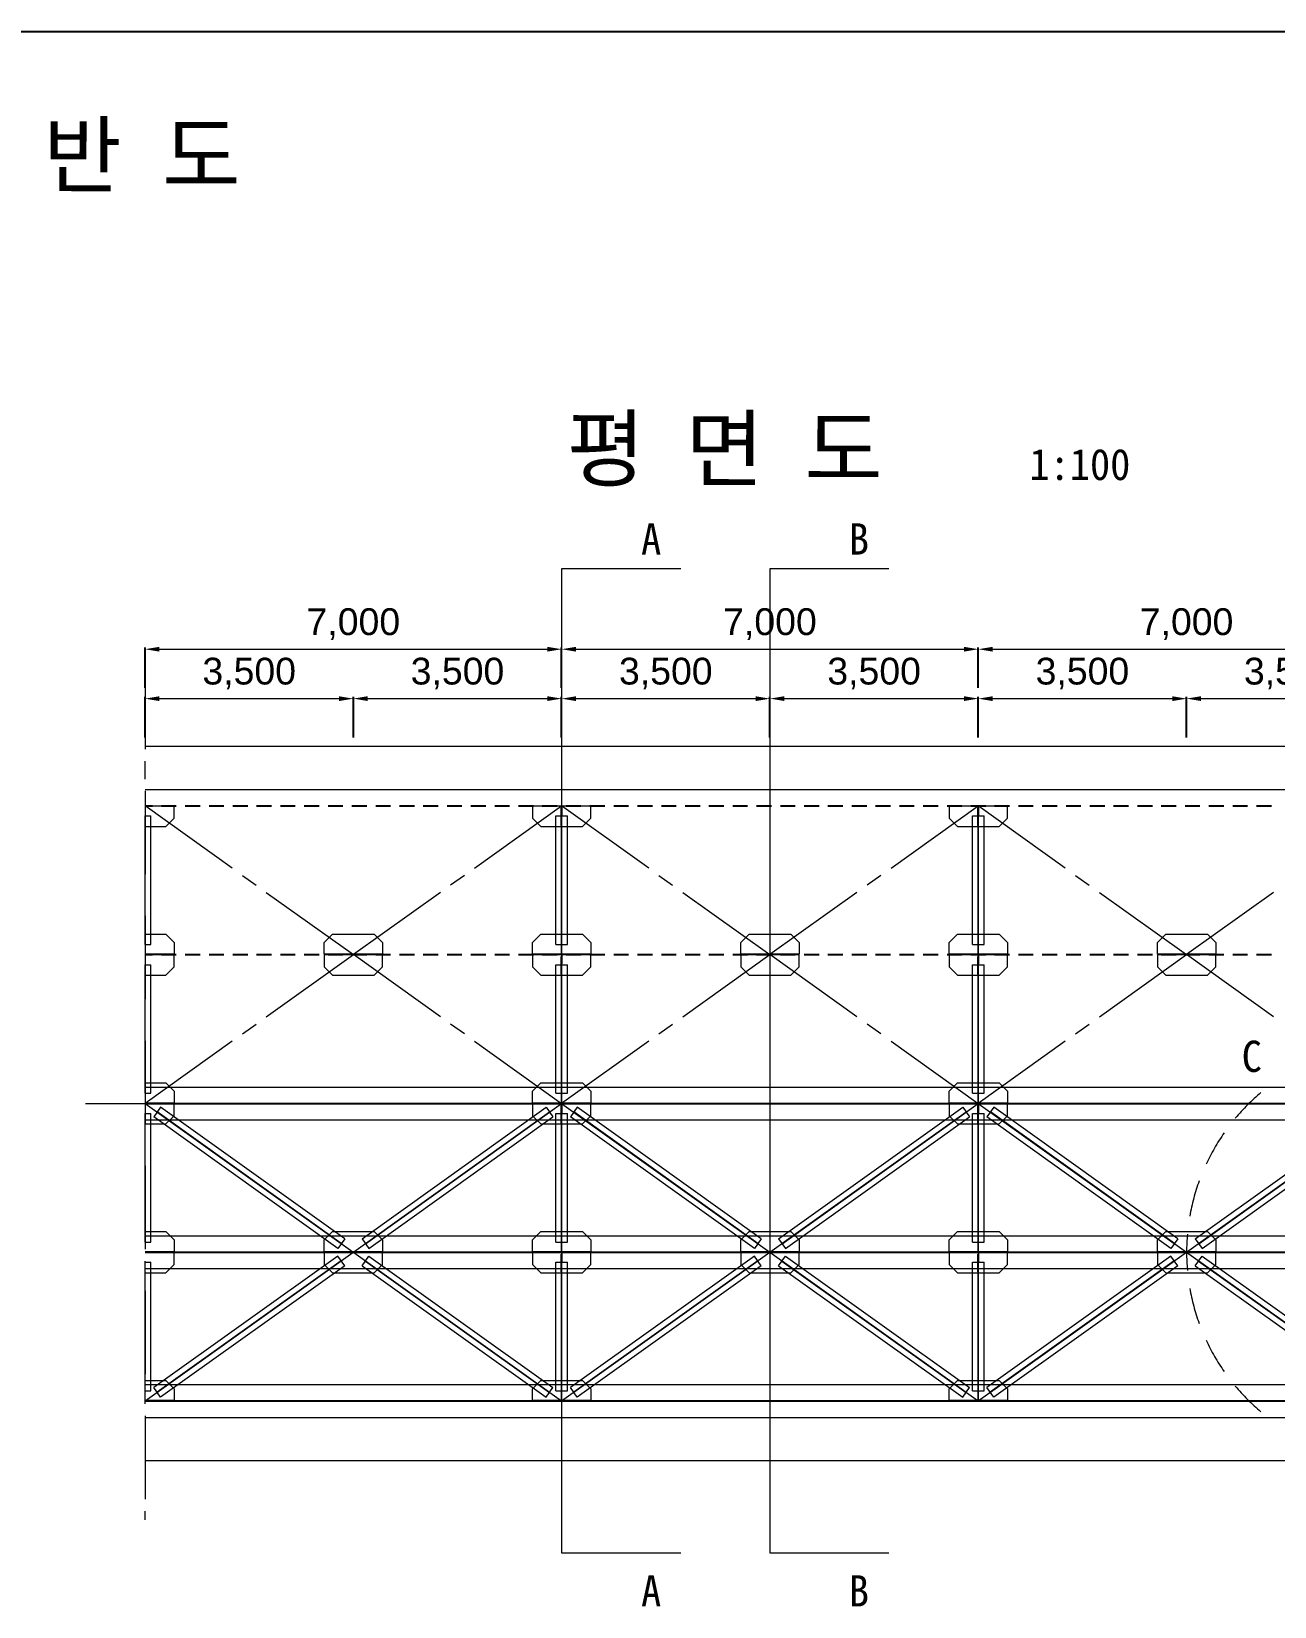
# Model space of a CAD drawing. Header units: metres. Extents: x 674733 to 752233, y -201459 to -147459.
# Drawn here: x 712691 to 733576, y -173923 to -147459 of the extents above; entities that cross this region are included whole.
import ezdxf
from ezdxf.enums import TextEntityAlignment as Align

# ---------------------------------------------------------------- set-up
doc = ezdxf.new("R2010")
doc.units = ezdxf.units.M
doc.header["$MEASUREMENT"] = 0
doc.layers.get('Defpoints').update_dxf_attribs({"lineweight": 0})
for name, color, linetype, lineweight in [('A-DIM01', 1, 'Continuous', 0), ('Adojoint Line', 1, 'Continuous', 0), ('Concrete', 4, 'Continuous', 0), ('Dimension Line', 2, 'Continuous', 0), ('Steel Girder', 6, 'Continuous', 0), ('Text', 3, 'Continuous', 0)]:
    doc.layers.add(name, color=color, linetype=linetype, lineweight=lineweight)
doc.styles.get("Standard").update_dxf_attribs({"font": '', "height": 5})
doc.styles.add('style2', font='arial.ttf')
doc.styles.add('돋움', font='')
doc.styles.get('Standard').set_extended_font_data('GulimChe')
doc.styles.get('돋움').set_extended_font_data('Dotum')
doc.dimstyles.new('DIM01', dxfattribs={"dimtxt": 3.5, "dimasz": 0.8, "dimexe": 2, "dimexo": 10, "dimgap": 1.25, "dimtad": 1, "dimdec": 0, "dimzin": 0, "dimtxsty": '돋움', "dimcen": 0.09, "dimclrd": 1, "dimclre": 1, "dimclrt": 256, "dimadec": 0, "dimazin": 0, "dimtfac": 0.072, "dimtdec": 0, "dimtix": 1, "dimtmove": 2, "dimatfit": 3, "dimfxl": 1, "dimtolj": 1, "dimtzin": 0, "dimlwd": -1, "dimarcsym": 0})

# ---------------------------------------------------------------- blocks, each defined once
blk = doc.blocks.new('*U126')
at = {"layer": 'Steel Girder'}
for p, q in [((-6, 162), (-6, -138)), ((-6, 162), (0, 162)), ((-6, 12), (0, 12)), ((0, 1), (0, -13)), ((0, -138), (-6, -138)), ((0, -163), (0, -13)), ((0, -13), (6, -13)), ((6, -163), (6, -13))]:
    blk.add_line(p, q, dxfattribs=at)
blk = doc.blocks.new('*U127')
at = {"layer": 'Steel Girder'}
for p, q in [((-6, -163), (-6, 137)), ((0, 137), (-6, 137)), ((0, 162), (0, 12)), ((0, 12), (6, 12)), ((0, -2), (0, 12)), ((6, 162), (6, 12)), ((-6, -163), (0, -163))]:
    blk.add_line(p, q, dxfattribs=at)
blk = doc.blocks.new('*D252')
at = {"layer": 'A-DIM01', "color": 1, "lineweight": -2}
for p, q in [((714599, -159320), (714599, -158639)), ((718099, -159319), (718099, -158639))]:
    blk.add_line(p, q, dxfattribs=at)
at = {"layer": 'A-DIM01', "color": 1}
blk.add_line((714839, -158669), (717859, -158669), dxfattribs=at)
for points in [[(714839, -158629), (714839, -158709), (714599, -158669)], [(717859, -158629), (717859, -158709), (718099, -158669)]]:
    blk.add_solid(points, dxfattribs=at)
at = {"layer": 'Defpoints', "color": 0}
for p in [(718099, -158669), (714599, -159470), (718099, -159469)]:
    blk.add_point(p, dxfattribs=at)
at = {"layer": 'A-DIM01', "color": 7, "insert": (716349, -158248), "char_height": 450, "attachment_point": 5, "style": 'style2'}
blk.add_mtext('\\A1;3,500', dxfattribs=at)
blk = doc.blocks.new('*D254')
at = {"layer": 'A-DIM01', "color": 1, "lineweight": -2}
for p, q in [((718099, -159319), (718099, -158638)), ((721599, -159319), (721599, -158638))]:
    blk.add_line(p, q, dxfattribs=at)
at = {"layer": 'A-DIM01', "color": 1}
blk.add_line((718339, -158668), (721359, -158668), dxfattribs=at)
for points in [[(718339, -158628), (718339, -158708), (718099, -158668)], [(721359, -158628), (721359, -158708), (721599, -158668)]]:
    blk.add_solid(points, dxfattribs=at)
at = {"layer": 'Defpoints', "color": 0}
for p in [(721599, -158668), (718099, -159469), (721599, -159469)]:
    blk.add_point(p, dxfattribs=at)
at = {"layer": 'A-DIM01', "color": 7, "insert": (719849, -158248), "char_height": 450, "attachment_point": 5, "style": 'style2'}
blk.add_mtext('\\A1;3,500', dxfattribs=at)
blk = doc.blocks.new('*D256')
at = {"layer": 'A-DIM01', "color": 1, "lineweight": -2}
for p, q in [((714599, -158489), (714599, -157808)), ((721599, -158488), (721599, -157808))]:
    blk.add_line(p, q, dxfattribs=at)
at = {"layer": 'A-DIM01', "color": 1}
blk.add_line((714839, -157838), (721359, -157838), dxfattribs=at)
for points in [[(714839, -157798), (714839, -157878), (714599, -157838)], [(721359, -157798), (721359, -157878), (721599, -157838)]]:
    blk.add_solid(points, dxfattribs=at)
at = {"layer": 'Defpoints', "color": 0}
for p in [(721599, -157838), (714599, -158639), (721599, -158638)]:
    blk.add_point(p, dxfattribs=at)
at = {"layer": 'A-DIM01', "color": 7, "insert": (718099, -157417), "char_height": 450, "attachment_point": 5, "style": 'style2'}
blk.add_mtext('\\A1;7,000', dxfattribs=at)
blk = doc.blocks.new('*D258')
at = {"layer": 'A-DIM01', "color": 1, "lineweight": -2}
for p, q in [((721599, -159320), (721599, -158639)), ((725099, -159319), (725099, -158639))]:
    blk.add_line(p, q, dxfattribs=at)
at = {"layer": 'A-DIM01', "color": 1}
blk.add_line((721839, -158669), (724859, -158669), dxfattribs=at)
for points in [[(721839, -158629), (721839, -158709), (721599, -158669)], [(724859, -158629), (724859, -158709), (725099, -158669)]]:
    blk.add_solid(points, dxfattribs=at)
at = {"layer": 'Defpoints', "color": 0}
for p in [(725099, -158669), (721599, -159470), (725099, -159469)]:
    blk.add_point(p, dxfattribs=at)
at = {"layer": 'A-DIM01', "color": 7, "insert": (723349, -158248), "char_height": 450, "attachment_point": 5, "style": 'style2'}
blk.add_mtext('\\A1;3,500', dxfattribs=at)
blk = doc.blocks.new('*D260')
at = {"layer": 'A-DIM01', "color": 1, "lineweight": -2}
for p, q in [((725099, -159319), (725099, -158638)), ((728599, -159319), (728599, -158638))]:
    blk.add_line(p, q, dxfattribs=at)
at = {"layer": 'A-DIM01', "color": 1}
blk.add_line((725339, -158668), (728359, -158668), dxfattribs=at)
for points in [[(725339, -158628), (725339, -158708), (725099, -158668)], [(728359, -158628), (728359, -158708), (728599, -158668)]]:
    blk.add_solid(points, dxfattribs=at)
at = {"layer": 'Defpoints', "color": 0}
for p in [(728599, -158668), (725099, -159469), (728599, -159469)]:
    blk.add_point(p, dxfattribs=at)
at = {"layer": 'A-DIM01', "color": 7, "insert": (726849, -158248), "char_height": 450, "attachment_point": 5, "style": 'style2'}
blk.add_mtext('\\A1;3,500', dxfattribs=at)
blk = doc.blocks.new('*D262')
at = {"layer": 'A-DIM01', "color": 1, "lineweight": -2}
for p, q in [((721599, -158489), (721599, -157808)), ((728599, -158488), (728599, -157808))]:
    blk.add_line(p, q, dxfattribs=at)
at = {"layer": 'A-DIM01', "color": 1}
blk.add_line((721839, -157838), (728359, -157838), dxfattribs=at)
for points in [[(721839, -157798), (721839, -157878), (721599, -157838)], [(728359, -157798), (728359, -157878), (728599, -157838)]]:
    blk.add_solid(points, dxfattribs=at)
at = {"layer": 'Defpoints', "color": 0}
for p in [(728599, -157838), (721599, -158639), (728599, -158638)]:
    blk.add_point(p, dxfattribs=at)
at = {"layer": 'A-DIM01', "color": 7, "insert": (725099, -157417), "char_height": 450, "attachment_point": 5, "style": 'style2'}
blk.add_mtext('\\A1;7,000', dxfattribs=at)
blk = doc.blocks.new('*D264')
at = {"layer": 'A-DIM01', "color": 1, "lineweight": -2}
for p, q in [((728599, -159320), (728599, -158639)), ((732099, -159319), (732099, -158639))]:
    blk.add_line(p, q, dxfattribs=at)
at = {"layer": 'A-DIM01', "color": 1}
blk.add_line((728839, -158669), (731859, -158669), dxfattribs=at)
for points in [[(728839, -158629), (728839, -158709), (728599, -158669)], [(731859, -158629), (731859, -158709), (732099, -158669)]]:
    blk.add_solid(points, dxfattribs=at)
at = {"layer": 'Defpoints', "color": 0}
for p in [(732099, -158669), (728599, -159470), (732099, -159469)]:
    blk.add_point(p, dxfattribs=at)
at = {"layer": 'A-DIM01', "color": 7, "insert": (730349, -158248), "char_height": 450, "attachment_point": 5, "style": 'style2'}
blk.add_mtext('\\A1;3,500', dxfattribs=at)
blk = doc.blocks.new('*D266')
at = {"layer": 'A-DIM01', "color": 1, "lineweight": -2}
for p, q in [((732099, -159319), (732099, -158638)), ((735599, -159319), (735599, -158638))]:
    blk.add_line(p, q, dxfattribs=at)
at = {"layer": 'A-DIM01', "color": 1}
blk.add_line((732339, -158668), (735359, -158668), dxfattribs=at)
for points in [[(732339, -158628), (732339, -158708), (732099, -158668)], [(735359, -158628), (735359, -158708), (735599, -158668)]]:
    blk.add_solid(points, dxfattribs=at)
at = {"layer": 'Defpoints', "color": 0}
for p in [(735599, -158668), (732099, -159469), (735599, -159469)]:
    blk.add_point(p, dxfattribs=at)
at = {"layer": 'A-DIM01', "color": 7, "insert": (733849, -158248), "char_height": 450, "attachment_point": 5, "style": 'style2'}
blk.add_mtext('\\A1;3,500', dxfattribs=at)
blk = doc.blocks.new('*D268')
at = {"layer": 'A-DIM01', "color": 1, "lineweight": -2}
for p, q in [((728599, -158489), (728599, -157808)), ((735599, -158488), (735599, -157808))]:
    blk.add_line(p, q, dxfattribs=at)
at = {"layer": 'A-DIM01', "color": 1}
blk.add_line((728839, -157838), (735359, -157838), dxfattribs=at)
for points in [[(728839, -157798), (728839, -157878), (728599, -157838)], [(735359, -157798), (735359, -157878), (735599, -157838)]]:
    blk.add_solid(points, dxfattribs=at)
at = {"layer": 'Defpoints', "color": 0}
for p in [(735599, -157838), (728599, -158639), (735599, -158638)]:
    blk.add_point(p, dxfattribs=at)
at = {"layer": 'A-DIM01', "color": 7, "insert": (732099, -157417), "char_height": 450, "attachment_point": 5, "style": 'style2'}
blk.add_mtext('\\A1;7,000', dxfattribs=at)

msp = doc.modelspace()

# ---------------------------------------------------------------- linework, layer by layer
msp.add_line((674732.9, -147458.6), (752232.9, -147458.6))
at = {"layer": 'Adojoint Line'}
for p, q in [((714599, -158469.9), (714599, -159519.9)), ((714599, -160019.9), (714599, -159719.9)), ((714599, -160219.9), (714599, -161619.9)), ((716061.3, -161514.4), (714599, -160469.9)), ((720136.7, -161514.4), (721599, -160469.9)), ((723061.3, -161514.4), (721599, -160469.9)), ((727136.7, -161514.4), (728599, -160469.9)), ((730061.3, -161514.4), (728599, -160469.9)), ((716233.9, -161637.7), (716464.1, -161802.1)), ((719964.1, -161637.7), (719733.9, -161802.1)), ((723233.9, -161637.7), (723464.1, -161802.1)), ((726964.1, -161637.7), (726733.9, -161802.1)), ((730233.9, -161637.7), (730464.1, -161802.1)), ((714599, -162119.9), (714599, -161819.9)), ((716636.7, -161925.4), (718099, -162969.9)), ((719561.3, -161925.4), (718099, -162969.9)), ((723636.7, -161925.4), (725099, -162969.9)), ((726561.3, -161925.4), (725099, -162969.9)), ((730636.7, -161925.4), (732099, -162969.9)), ((733561.3, -161925.4), (732099, -162969.9)), ((714599, -162319.9), (714599, -163719.9)), ((716636.7, -164014.4), (718099, -162969.9)), ((719561.3, -164014.4), (718099, -162969.9)), ((723636.7, -164014.4), (725099, -162969.9)), ((726561.3, -164014.4), (725099, -162969.9)), ((730636.7, -164014.4), (732099, -162969.9)), ((733561.3, -164014.4), (732099, -162969.9)), ((714599, -164219.9), (714599, -163919.9)), ((716233.9, -164302.1), (716464.1, -164137.7)), ((719964.1, -164302.1), (719733.9, -164137.7)), ((723233.9, -164302.1), (723464.1, -164137.7)), ((726964.1, -164302.1), (726733.9, -164137.7)), ((730233.9, -164302.1), (730464.1, -164137.7)), ((714599, -164419.9), (714599, -165819.9)), ((716061.3, -164425.4), (714599, -165469.9)), ((720136.7, -164425.4), (721599, -165469.9)), ((723061.3, -164425.4), (721599, -165469.9)), ((727136.7, -164425.4), (728599, -165469.9)), ((730061.3, -164425.4), (728599, -165469.9)), ((713599, -165469.9), (743599, -165469.9)), ((714599, -166319.9), (714599, -166019.9)), ((714599, -166519.9), (714599, -167919.9)), ((714599, -168419.9), (714599, -168119.9)), ((714599, -168619.9), (714599, -170019.9)), ((714599, -170519.9), (714599, -170219.9)), ((714599, -170719.9), (714599, -172119.9)), ((714599, -172469.9), (714599, -172319.9))]:
    msp.add_line(p, q, dxfattribs=at)
at = {"layer": 'Adojoint Line', "flags": 128}
for points in [[(723599, -156487), (721599, -156487), (721599, -173023.2), (723599, -173023.2)], [(727099, -156487), (725099, -156487), (725099, -173023.2), (727099, -173023.2)], [(714599, -165469.9), (721599, -170469.9), (728599, -165469.9), (735599, -170469.9), (742599, -165469.9)], [(714599, -170469.9), (721599, -165469.9), (728599, -170469.9), (735599, -165469.9), (742599, -170469.9)]]:
    msp.add_lwpolyline(points, dxfattribs=at)
at = {"layer": 'Concrete'}
for p, q in [((714599, -159469.9), (742599, -159469.9)), ((714599, -171469.9), (742599, -171469.9))]:
    msp.add_line(p, q, dxfattribs=at)
at = {"layer": 'Dimension Line'}
for start, end in [(130, 135), (135, 140), (145, 150), (150, 155), (160, 165), (165, 170), (175, 180), (180, 185), (190, 195), (195, 200), (205, 210), (210, 215), (220, 225), (225, 230)]:
    msp.add_arc((735599, -167969.9), 3500, start, end, dxfattribs=at)
at = {"layer": 'Steel Girder'}
for p, q in [((714599, -160194.9), (742599, -160194.9)), ((714599, -160463.9), (714724, -160463.9)), ((714599, -160475.9), (714724, -160475.9)), ((715089, -160475.9), (714599, -160475.9)), ((714599, -160639.9), (714698, -160639.9)), ((714602, -162799.9), (714602, -160639.9)), ((714698, -162799.9), (714698, -160639.9)), ((714874, -160463.9), (715124, -160463.9)), ((714874, -160475.9), (715124, -160475.9)), ((715089, -160675.9), (715089, -160475.9)), ((715274, -160463.9), (715524, -160463.9)), ((715274, -160475.9), (715524, -160475.9)), ((715674, -160463.9), (715924, -160463.9)), ((715674, -160475.9), (715924, -160475.9)), ((716074, -160463.9), (716324, -160463.9)), ((716074, -160475.9), (716324, -160475.9)), ((716474, -160463.9), (716724, -160463.9)), ((716474, -160475.9), (716724, -160475.9)), ((716874, -160463.9), (717124, -160463.9)), ((716874, -160475.9), (717124, -160475.9)), ((717274, -160463.9), (717524, -160463.9)), ((717274, -160475.9), (717524, -160475.9)), ((717674, -160463.9), (717924, -160463.9)), ((717674, -160475.9), (717924, -160475.9)), ((718074, -160463.9), (718324, -160463.9)), ((718074, -160475.9), (718324, -160475.9)), ((718474, -160463.9), (718724, -160463.9)), ((718474, -160475.9), (718724, -160475.9)), ((718874, -160463.9), (719124, -160463.9)), ((718874, -160475.9), (719124, -160475.9)), ((719274, -160463.9), (719524, -160463.9)), ((719274, -160475.9), (719524, -160475.9)), ((719674, -160463.9), (719924, -160463.9)), ((719674, -160475.9), (719924, -160475.9)), ((720074, -160463.9), (720324, -160463.9)), ((720074, -160475.9), (720324, -160475.9)), ((720474, -160463.9), (720724, -160463.9)), ((720474, -160475.9), (720724, -160475.9)), ((720874, -160463.9), (721124, -160463.9)), ((720874, -160475.9), (721124, -160475.9)), ((722089, -160475.9), (721109, -160475.9)), ((721109, -160475.9), (721109, -160675.9)), ((721274, -160463.9), (721524, -160463.9)), ((721274, -160475.9), (721524, -160475.9)), ((721500, -160639.9), (721698, -160639.9)), ((721500, -162799.9), (721500, -160639.9)), ((721596, -162799.9), (721596, -160639.9)), ((721602, -162799.9), (721602, -160639.9)), ((721674, -160463.9), (721924, -160463.9)), ((721674, -160475.9), (721924, -160475.9)), ((721698, -162799.9), (721698, -160639.9)), ((722074, -160463.9), (722324, -160463.9)), ((722074, -160475.9), (722324, -160475.9)), ((722089, -160675.9), (722089, -160475.9)), ((722474, -160463.9), (722724, -160463.9)), ((722474, -160475.9), (722724, -160475.9)), ((722874, -160463.9), (723124, -160463.9)), ((722874, -160475.9), (723124, -160475.9)), ((723274, -160463.9), (723524, -160463.9)), ((723274, -160475.9), (723524, -160475.9)), ((723674, -160463.9), (723924, -160463.9)), ((723674, -160475.9), (723924, -160475.9)), ((724074, -160463.9), (724324, -160463.9)), ((724074, -160475.9), (724324, -160475.9)), ((724474, -160463.9), (724724, -160463.9)), ((724474, -160475.9), (724724, -160475.9)), ((724874, -160463.9), (725124, -160463.9)), ((724874, -160475.9), (725124, -160475.9)), ((725274, -160463.9), (725524, -160463.9)), ((725274, -160475.9), (725524, -160475.9)), ((725674, -160463.9), (725924, -160463.9)), ((725674, -160475.9), (725924, -160475.9)), ((726074, -160463.9), (726324, -160463.9)), ((726074, -160475.9), (726324, -160475.9)), ((726474, -160463.9), (726724, -160463.9)), ((726474, -160475.9), (726724, -160475.9)), ((726874, -160463.9), (727124, -160463.9)), ((726874, -160475.9), (727124, -160475.9)), ((727274, -160463.9), (727524, -160463.9)), ((727274, -160475.9), (727524, -160475.9)), ((727674, -160463.9), (727924, -160463.9)), ((727674, -160475.9), (727924, -160475.9)), ((728074, -160463.9), (728324, -160463.9)), ((728074, -160475.9), (728324, -160475.9)), ((729089, -160475.9), (728109, -160475.9)), ((728109, -160475.9), (728109, -160675.9)), ((728474, -160463.9), (728724, -160463.9)), ((728474, -160475.9), (728724, -160475.9)), ((728500, -160639.9), (728698, -160639.9)), ((728500, -162799.9), (728500, -160639.9)), ((728596, -162799.9), (728596, -160639.9)), ((728602, -162799.9), (728602, -160639.9)), ((728698, -162799.9), (728698, -160639.9)), ((728874, -160463.9), (729124, -160463.9)), ((728874, -160475.9), (729124, -160475.9)), ((729089, -160675.9), (729089, -160475.9)), ((729274, -160463.9), (729524, -160463.9)), ((729274, -160475.9), (729524, -160475.9)), ((729674, -160463.9), (729924, -160463.9)), ((729674, -160475.9), (729924, -160475.9)), ((730074, -160463.9), (730324, -160463.9)), ((730074, -160475.9), (730324, -160475.9)), ((730474, -160463.9), (730724, -160463.9)), ((730474, -160475.9), (730724, -160475.9)), ((730874, -160463.9), (731124, -160463.9)), ((730874, -160475.9), (731124, -160475.9)), ((731274, -160463.9), (731524, -160463.9)), ((731274, -160475.9), (731524, -160475.9)), ((731674, -160463.9), (731924, -160463.9)), ((731674, -160475.9), (731924, -160475.9)), ((732074, -160463.9), (732324, -160463.9)), ((732074, -160475.9), (732324, -160475.9)), ((732474, -160463.9), (732724, -160463.9)), ((732474, -160475.9), (732724, -160475.9)), ((732874, -160463.9), (733124, -160463.9)), ((732874, -160475.9), (733124, -160475.9)), ((733274, -160463.9), (733524, -160463.9)), ((733274, -160475.9), (733524, -160475.9)), ((714599, -160815.9), (714949, -160815.9)), ((714949, -160815.9), (715089, -160675.9)), ((721109, -160675.9), (721249, -160815.9)), ((721249, -160815.9), (721949, -160815.9)), ((721590, -160650.9), (721596, -160650.9)), ((721949, -160815.9), (722089, -160675.9)), ((728109, -160675.9), (728249, -160815.9)), ((728249, -160815.9), (728949, -160815.9)), ((728590, -160650.9), (728596, -160650.9)), ((728949, -160815.9), (729089, -160675.9)), ((714599, -162623.9), (714949, -162623.9)), ((714949, -162623.9), (715089, -162763.9)), ((717609, -162763.9), (717749, -162623.9)), ((717749, -162623.9), (718449, -162623.9)), ((718449, -162623.9), (718589, -162763.9)), ((721109, -162763.9), (721249, -162623.9)), ((721249, -162623.9), (721949, -162623.9)), ((721599, -162694.9), (721599, -163244.9)), ((721949, -162623.9), (722089, -162763.9)), ((724609, -162763.9), (724749, -162623.9)), ((724749, -162623.9), (725449, -162623.9)), ((725449, -162623.9), (725589, -162763.9)), ((728109, -162763.9), (728249, -162623.9)), ((728249, -162623.9), (728949, -162623.9)), ((728599, -162694.9), (728599, -163244.9)), ((728949, -162623.9), (729089, -162763.9)), ((731609, -162763.9), (731749, -162623.9)), ((731749, -162623.9), (732449, -162623.9)), ((732449, -162623.9), (732589, -162763.9)), ((714599, -162799.9), (714698, -162799.9)), ((714599, -162963.9), (714724, -162963.9)), ((715089, -162963.9), (714599, -162963.9)), ((714599, -162975.9), (714724, -162975.9)), ((715089, -162975.9), (714599, -162975.9)), ((714874, -162963.9), (715124, -162963.9)), ((714874, -162975.9), (715124, -162975.9)), ((715089, -162763.9), (715089, -162963.9)), ((715089, -163175.9), (715089, -162975.9)), ((715274, -162963.9), (715524, -162963.9)), ((715274, -162975.9), (715524, -162975.9)), ((715674, -162963.9), (715924, -162963.9)), ((715674, -162975.9), (715924, -162975.9)), ((716074, -162963.9), (716324, -162963.9)), ((716074, -162975.9), (716324, -162975.9)), ((716474, -162963.9), (716724, -162963.9)), ((716474, -162975.9), (716724, -162975.9)), ((716874, -162963.9), (717124, -162963.9)), ((716874, -162975.9), (717124, -162975.9)), ((717274, -162963.9), (717524, -162963.9)), ((717274, -162975.9), (717524, -162975.9)), ((717609, -162963.9), (717609, -162763.9)), ((718589, -162963.9), (717609, -162963.9)), ((718589, -162975.9), (717609, -162975.9)), ((717609, -162975.9), (717609, -163175.9)), ((717674, -162963.9), (717924, -162963.9)), ((717674, -162975.9), (717924, -162975.9)), ((718074, -162963.9), (718324, -162963.9)), ((718074, -162975.9), (718324, -162975.9)), ((718474, -162963.9), (718724, -162963.9)), ((718474, -162975.9), (718724, -162975.9)), ((718589, -162763.9), (718589, -162963.9)), ((718589, -163175.9), (718589, -162975.9)), ((718874, -162963.9), (719124, -162963.9)), ((718874, -162975.9), (719124, -162975.9)), ((719274, -162963.9), (719524, -162963.9)), ((719274, -162975.9), (719524, -162975.9)), ((719674, -162963.9), (719924, -162963.9)), ((719674, -162975.9), (719924, -162975.9)), ((720074, -162963.9), (720324, -162963.9)), ((720074, -162975.9), (720324, -162975.9)), ((720474, -162963.9), (720724, -162963.9)), ((720474, -162975.9), (720724, -162975.9)), ((720874, -162963.9), (721124, -162963.9)), ((720874, -162975.9), (721124, -162975.9)), ((721109, -162963.9), (721109, -162763.9)), ((722089, -162963.9), (721109, -162963.9)), ((722089, -162975.9), (721109, -162975.9)), ((721109, -162975.9), (721109, -163175.9)), ((721274, -162963.9), (721524, -162963.9)), ((721274, -162975.9), (721524, -162975.9)), ((721500, -162799.9), (721698, -162799.9)), ((721674, -162963.9), (721924, -162963.9)), ((721674, -162975.9), (721924, -162975.9)), ((722074, -162963.9), (722324, -162963.9)), ((722074, -162975.9), (722324, -162975.9)), ((722089, -162763.9), (722089, -162963.9)), ((722089, -163175.9), (722089, -162975.9)), ((722474, -162963.9), (722724, -162963.9)), ((722474, -162975.9), (722724, -162975.9)), ((722874, -162963.9), (723124, -162963.9)), ((722874, -162975.9), (723124, -162975.9)), ((723274, -162963.9), (723524, -162963.9)), ((723274, -162975.9), (723524, -162975.9)), ((723674, -162963.9), (723924, -162963.9)), ((723674, -162975.9), (723924, -162975.9)), ((724074, -162963.9), (724324, -162963.9)), ((724074, -162975.9), (724324, -162975.9)), ((724474, -162963.9), (724724, -162963.9)), ((724474, -162975.9), (724724, -162975.9)), ((724609, -162963.9), (724609, -162763.9)), ((725589, -162963.9), (724609, -162963.9)), ((725589, -162975.9), (724609, -162975.9)), ((724609, -162975.9), (724609, -163175.9)), ((724874, -162963.9), (725124, -162963.9)), ((724874, -162975.9), (725124, -162975.9)), ((725274, -162963.9), (725524, -162963.9)), ((725274, -162975.9), (725524, -162975.9)), ((725589, -162763.9), (725589, -162963.9)), ((725589, -163175.9), (725589, -162975.9)), ((725674, -162963.9), (725924, -162963.9)), ((725674, -162975.9), (725924, -162975.9)), ((726074, -162963.9), (726324, -162963.9)), ((726074, -162975.9), (726324, -162975.9)), ((726474, -162963.9), (726724, -162963.9)), ((726474, -162975.9), (726724, -162975.9)), ((726874, -162963.9), (727124, -162963.9)), ((726874, -162975.9), (727124, -162975.9)), ((727274, -162963.9), (727524, -162963.9)), ((727274, -162975.9), (727524, -162975.9)), ((727674, -162963.9), (727924, -162963.9)), ((727674, -162975.9), (727924, -162975.9)), ((728074, -162963.9), (728324, -162963.9)), ((728074, -162975.9), (728324, -162975.9)), ((728109, -162963.9), (728109, -162763.9)), ((729089, -162963.9), (728109, -162963.9)), ((729089, -162975.9), (728109, -162975.9)), ((728109, -162975.9), (728109, -163175.9)), ((728474, -162963.9), (728724, -162963.9)), ((728474, -162975.9), (728724, -162975.9)), ((728500, -162799.9), (728698, -162799.9)), ((728874, -162963.9), (729124, -162963.9)), ((728874, -162975.9), (729124, -162975.9)), ((729089, -162763.9), (729089, -162963.9)), ((729089, -163175.9), (729089, -162975.9)), ((729274, -162963.9), (729524, -162963.9)), ((729274, -162975.9), (729524, -162975.9)), ((729674, -162963.9), (729924, -162963.9)), ((729674, -162975.9), (729924, -162975.9)), ((730074, -162963.9), (730324, -162963.9)), ((730074, -162975.9), (730324, -162975.9)), ((730474, -162963.9), (730724, -162963.9)), ((730474, -162975.9), (730724, -162975.9)), ((730874, -162963.9), (731124, -162963.9)), ((730874, -162975.9), (731124, -162975.9)), ((731274, -162963.9), (731524, -162963.9)), ((731274, -162975.9), (731524, -162975.9)), ((731609, -162963.9), (731609, -162763.9)), ((732589, -162963.9), (731609, -162963.9)), ((732589, -162975.9), (731609, -162975.9)), ((731609, -162975.9), (731609, -163175.9)), ((731674, -162963.9), (731924, -162963.9)), ((731674, -162975.9), (731924, -162975.9)), ((732074, -162963.9), (732324, -162963.9)), ((732074, -162975.9), (732324, -162975.9)), ((732474, -162963.9), (732724, -162963.9)), ((732474, -162975.9), (732724, -162975.9)), ((732589, -162763.9), (732589, -162963.9)), ((732589, -163175.9), (732589, -162975.9)), ((732874, -162963.9), (733124, -162963.9)), ((732874, -162975.9), (733124, -162975.9)), ((733274, -162963.9), (733524, -162963.9)), ((733274, -162975.9), (733524, -162975.9)), ((714599, -163139.9), (714698, -163139.9)), ((714602, -165299.9), (714602, -163139.9)), ((714698, -165299.9), (714698, -163139.9)), ((714949, -163315.9), (715089, -163175.9)), ((717609, -163175.9), (717749, -163315.9)), ((718449, -163315.9), (718589, -163175.9)), ((721109, -163175.9), (721249, -163315.9)), ((721500, -163139.9), (721698, -163139.9)), ((721500, -165299.9), (721500, -163139.9)), ((721596, -165299.9), (721596, -163139.9)), ((721602, -165299.9), (721602, -163139.9)), ((721698, -165299.9), (721698, -163139.9)), ((721949, -163315.9), (722089, -163175.9)), ((724609, -163175.9), (724749, -163315.9)), ((725449, -163315.9), (725589, -163175.9)), ((728109, -163175.9), (728249, -163315.9)), ((728500, -163139.9), (728698, -163139.9)), ((728500, -165299.9), (728500, -163139.9)), ((728596, -165299.9), (728596, -163139.9)), ((728602, -165299.9), (728602, -163139.9)), ((728698, -165299.9), (728698, -163139.9)), ((728949, -163315.9), (729089, -163175.9)), ((731609, -163175.9), (731749, -163315.9)), ((732449, -163315.9), (732589, -163175.9)), ((714599, -163315.9), (714949, -163315.9)), ((717749, -163315.9), (718449, -163315.9)), ((721249, -163315.9), (721949, -163315.9)), ((724749, -163315.9), (725449, -163315.9)), ((728249, -163315.9), (728949, -163315.9)), ((731749, -163315.9), (732449, -163315.9)), ((714599, -165123.9), (714949, -165123.9)), ((714949, -165123.9), (715089, -165263.9)), ((721109, -165263.9), (721249, -165123.9)), ((721249, -165123.9), (721949, -165123.9)), ((721949, -165123.9), (722089, -165263.9)), ((728109, -165263.9), (728249, -165123.9)), ((728249, -165123.9), (728949, -165123.9)), ((728949, -165123.9), (729089, -165263.9)), ((714599, -165194.9), (742599, -165194.9)), ((714599, -165299.9), (714698, -165299.9)), ((715089, -165263.9), (715089, -165463.9)), ((721109, -165463.9), (721109, -165263.9)), ((721500, -165299.9), (721698, -165299.9)), ((722089, -165263.9), (722089, -165463.9)), ((728109, -165463.9), (728109, -165263.9)), ((728500, -165299.9), (728698, -165299.9)), ((729089, -165263.9), (729089, -165463.9)), ((715089, -165463.9), (714599, -165463.9)), ((714599, -165463.9), (742599, -165463.9)), ((715089, -165475.9), (714599, -165475.9)), ((714599, -165475.9), (742599, -165475.9)), ((714599, -165639.9), (714698, -165639.9)), ((714602, -167799.9), (714602, -165639.9)), ((714698, -167799.9), (714698, -165639.9)), ((714861, -165534.2), (714744.8, -165697)), ((717893.3, -167826.7), (714801.1, -165618)), ((717896.8, -167821.9), (714804.6, -165613.2)), ((717953.2, -167742.9), (714861, -165534.2)), ((715089, -165675.9), (715089, -165475.9)), ((718244.8, -167742.9), (721336.9, -165534.2)), ((718301.1, -167821.9), (721393.3, -165613.2)), ((718304.6, -167826.7), (721396.8, -165618)), ((722089, -165463.9), (721109, -165463.9)), ((722089, -165475.9), (721109, -165475.9)), ((721109, -165475.9), (721109, -165675.9)), ((721336.9, -165534.2), (721453.2, -165697)), ((721500, -165639.9), (721698, -165639.9)), ((721500, -167799.9), (721500, -165639.9)), ((721590, -165650.9), (721596, -165650.9)), ((721596, -167799.9), (721596, -165639.9)), ((721602, -167799.9), (721602, -165639.9)), ((721698, -167799.9), (721698, -165639.9)), ((721861, -165534.2), (721744.8, -165697)), ((724893.3, -167826.7), (721801.1, -165618)), ((724896.8, -167821.9), (721804.6, -165613.2)), ((724953.2, -167742.9), (721861, -165534.2)), ((722089, -165675.9), (722089, -165475.9)), ((725244.8, -167742.9), (728336.9, -165534.2)), ((725301.1, -167821.9), (728393.3, -165613.2)), ((725304.6, -167826.7), (728396.8, -165618)), ((729089, -165463.9), (728109, -165463.9)), ((729089, -165475.9), (728109, -165475.9)), ((728109, -165475.9), (728109, -165675.9)), ((728336.9, -165534.2), (728453.2, -165697)), ((728500, -165639.9), (728698, -165639.9)), ((728500, -167799.9), (728500, -165639.9)), ((728590, -165650.9), (728596, -165650.9)), ((728596, -167799.9), (728596, -165639.9)), ((728602, -167799.9), (728602, -165639.9)), ((728698, -167799.9), (728698, -165639.9)), ((728861, -165534.2), (728744.8, -165697)), ((731893.3, -167826.7), (728801.1, -165618)), ((731896.8, -167821.9), (728804.6, -165613.2)), ((731953.2, -167742.9), (728861, -165534.2)), ((729089, -165675.9), (729089, -165475.9)), ((732244.8, -167742.9), (735336.9, -165534.2)), ((732301.1, -167821.9), (735393.3, -165613.2)), ((732304.6, -167826.7), (735396.8, -165618)), ((714599, -165744.9), (742599, -165744.9)), ((714599, -165815.9), (714949, -165815.9)), ((717836.9, -167905.7), (714744.8, -165697)), ((714949, -165815.9), (715089, -165675.9)), ((718361, -167905.7), (721453.2, -165697)), ((721109, -165675.9), (721249, -165815.9)), ((721249, -165815.9), (721949, -165815.9)), ((724836.9, -167905.7), (721744.8, -165697)), ((721949, -165815.9), (722089, -165675.9)), ((725361, -167905.7), (728453.2, -165697)), ((728109, -165675.9), (728249, -165815.9)), ((728249, -165815.9), (728949, -165815.9)), ((731836.9, -167905.7), (728744.8, -165697)), ((728949, -165815.9), (729089, -165675.9)), ((732361, -167905.7), (735453.2, -165697)), ((714599, -167623.9), (714949, -167623.9)), ((714599, -167694.9), (742599, -167694.9)), ((714949, -167623.9), (715089, -167763.9)), ((715089, -167763.9), (715089, -167963.9)), ((717609, -167763.9), (717749, -167623.9)), ((717609, -167963.9), (717609, -167763.9)), ((717749, -167623.9), (718449, -167623.9)), ((717953.2, -167742.9), (717836.9, -167905.7)), ((718244.8, -167742.9), (718361, -167905.7)), ((718449, -167623.9), (718589, -167763.9)), ((718589, -167763.9), (718589, -167963.9)), ((721109, -167763.9), (721249, -167623.9)), ((721109, -167963.9), (721109, -167763.9)), ((721249, -167623.9), (721949, -167623.9)), ((721599, -167694.9), (721599, -168244.9)), ((721949, -167623.9), (722089, -167763.9)), ((722089, -167763.9), (722089, -167963.9)), ((724609, -167763.9), (724749, -167623.9)), ((724609, -167963.9), (724609, -167763.9)), ((724749, -167623.9), (725449, -167623.9)), ((724953.2, -167742.9), (724836.9, -167905.7)), ((725244.8, -167742.9), (725361, -167905.7)), ((725449, -167623.9), (725589, -167763.9)), ((725589, -167763.9), (725589, -167963.9)), ((728109, -167763.9), (728249, -167623.9)), ((728109, -167963.9), (728109, -167763.9)), ((728249, -167623.9), (728949, -167623.9)), ((728599, -167694.9), (728599, -168244.9)), ((728949, -167623.9), (729089, -167763.9)), ((729089, -167763.9), (729089, -167963.9)), ((731609, -167763.9), (731749, -167623.9)), ((731609, -167963.9), (731609, -167763.9)), ((731749, -167623.9), (732449, -167623.9)), ((731953.2, -167742.9), (731836.9, -167905.7)), ((732244.8, -167742.9), (732361, -167905.7)), ((732449, -167623.9), (732589, -167763.9)), ((732589, -167763.9), (732589, -167963.9)), ((714599, -167799.9), (714698, -167799.9)), ((715089, -167963.9), (714599, -167963.9)), ((714599, -167963.9), (742599, -167963.9)), ((715089, -167975.9), (714599, -167975.9)), ((714599, -167975.9), (742599, -167975.9)), ((717836.9, -168034.2), (714744.8, -170242.9)), ((715089, -168175.9), (715089, -167975.9)), ((718589, -167963.9), (717609, -167963.9)), ((718589, -167975.9), (717609, -167975.9)), ((717609, -167975.9), (717609, -168175.9)), ((717953.2, -168197), (717836.9, -168034.2)), ((718244.8, -168197), (718361, -168034.2)), ((718361, -168034.2), (721453.2, -170242.9)), ((718589, -168175.9), (718589, -167975.9)), ((722089, -167963.9), (721109, -167963.9)), ((722089, -167975.9), (721109, -167975.9)), ((721109, -167975.9), (721109, -168175.9)), ((721500, -167799.9), (721698, -167799.9)), ((724836.9, -168034.2), (721744.8, -170242.9)), ((722089, -168175.9), (722089, -167975.9)), ((725589, -167963.9), (724609, -167963.9)), ((725589, -167975.9), (724609, -167975.9)), ((724609, -167975.9), (724609, -168175.9)), ((724953.2, -168197), (724836.9, -168034.2)), ((725244.8, -168197), (725361, -168034.2)), ((725361, -168034.2), (728453.2, -170242.9)), ((725589, -168175.9), (725589, -167975.9)), ((729089, -167963.9), (728109, -167963.9)), ((729089, -167975.9), (728109, -167975.9)), ((728109, -167975.9), (728109, -168175.9)), ((728500, -167799.9), (728698, -167799.9)), ((731836.9, -168034.2), (728744.8, -170242.9)), ((729089, -168175.9), (729089, -167975.9)), ((732589, -167963.9), (731609, -167963.9)), ((732589, -167975.9), (731609, -167975.9)), ((731609, -167975.9), (731609, -168175.9)), ((731953.2, -168197), (731836.9, -168034.2)), ((732244.8, -168197), (732361, -168034.2)), ((732361, -168034.2), (735453.2, -170242.9)), ((732589, -168175.9), (732589, -167975.9)), ((714599, -168139.9), (714698, -168139.9)), ((714599, -168244.9), (742599, -168244.9)), ((714599, -168315.9), (714949, -168315.9)), ((714602, -170299.9), (714602, -168139.9)), ((714698, -170299.9), (714698, -168139.9)), ((717893.3, -168113.2), (714801.1, -170321.9)), ((717896.8, -168118), (714804.6, -170326.7)), ((717953.2, -168197), (714861, -170405.7)), ((714949, -168315.9), (715089, -168175.9)), ((717609, -168175.9), (717749, -168315.9)), ((717749, -168315.9), (718449, -168315.9)), ((718244.8, -168197), (721336.9, -170405.7)), ((718301.1, -168118), (721393.3, -170326.7)), ((718304.6, -168113.2), (721396.8, -170321.9)), ((718449, -168315.9), (718589, -168175.9)), ((721109, -168175.9), (721249, -168315.9)), ((721249, -168315.9), (721949, -168315.9)), ((721500, -168139.9), (721698, -168139.9)), ((721500, -170299.9), (721500, -168139.9)), ((721596, -170299.9), (721596, -168139.9)), ((721602, -170299.9), (721602, -168139.9)), ((721698, -170299.9), (721698, -168139.9)), ((724893.3, -168113.2), (721801.1, -170321.9)), ((724896.8, -168118), (721804.6, -170326.7)), ((724953.2, -168197), (721861, -170405.7)), ((721949, -168315.9), (722089, -168175.9)), ((724609, -168175.9), (724749, -168315.9)), ((724749, -168315.9), (725449, -168315.9)), ((725244.8, -168197), (728336.9, -170405.7)), ((725301.1, -168118), (728393.3, -170326.7)), ((725304.6, -168113.2), (728396.8, -170321.9)), ((725449, -168315.9), (725589, -168175.9)), ((728109, -168175.9), (728249, -168315.9)), ((728249, -168315.9), (728949, -168315.9)), ((728500, -168139.9), (728698, -168139.9)), ((728500, -170299.9), (728500, -168139.9)), ((728596, -170299.9), (728596, -168139.9)), ((728602, -170299.9), (728602, -168139.9)), ((728698, -170299.9), (728698, -168139.9)), ((731893.3, -168113.2), (728801.1, -170321.9)), ((731896.8, -168118), (728804.6, -170326.7)), ((731953.2, -168197), (728861, -170405.7)), ((728949, -168315.9), (729089, -168175.9)), ((731609, -168175.9), (731749, -168315.9)), ((731749, -168315.9), (732449, -168315.9)), ((732244.8, -168197), (735336.9, -170405.7)), ((732301.1, -168118), (735393.3, -170326.7)), ((732304.6, -168113.2), (735396.8, -170321.9)), ((732449, -168315.9), (732589, -168175.9)), ((714599, -170123.9), (714949, -170123.9)), ((714949, -170123.9), (715089, -170263.9)), ((721109, -170263.9), (721249, -170123.9)), ((721249, -170123.9), (721949, -170123.9)), ((721949, -170123.9), (722089, -170263.9)), ((728109, -170263.9), (728249, -170123.9)), ((728249, -170123.9), (728949, -170123.9)), ((728949, -170123.9), (729089, -170263.9)), ((714599, -170194.9), (742599, -170194.9)), ((714599, -170299.9), (714698, -170299.9)), ((714861, -170405.7), (714744.8, -170242.9)), ((715089, -170263.9), (715089, -170463.9)), ((721109, -170463.9), (721109, -170263.9)), ((721336.9, -170405.7), (721453.2, -170242.9)), ((721500, -170299.9), (721698, -170299.9)), ((721861, -170405.7), (721744.8, -170242.9)), ((722089, -170263.9), (722089, -170463.9)), ((728109, -170463.9), (728109, -170263.9)), ((728336.9, -170405.7), (728453.2, -170242.9)), ((728500, -170299.9), (728698, -170299.9)), ((728861, -170405.7), (728744.8, -170242.9)), ((729089, -170263.9), (729089, -170463.9)), ((715089, -170463.9), (714599, -170463.9)), ((714599, -170463.9), (742599, -170463.9)), ((714599, -170475.9), (742599, -170475.9)), ((722089, -170463.9), (721109, -170463.9)), ((729089, -170463.9), (728109, -170463.9)), ((714599, -170744.9), (742599, -170744.9))]:
    msp.add_line(p, q, dxfattribs=at)

# ---------------------------------------------------------------- block references
for name, p in [('*U127', (721596, -160638.4)), ('*U127', (728596, -160638.4)), ('*U126', (721596, -162801.4)), ('*U126', (728596, -162801.4)), ('*U126', (721596, -165301.4)), ('*U126', (728596, -165301.4)), ('*U127', (721596, -165638.4)), ('*U127', (728596, -165638.4)), ('*U126', (721596, -167801.4)), ('*U126', (728596, -167801.4)), ('*U126', (721596, -170301.4)), ('*U126', (728596, -170301.4))]:
    msp.add_blockref(name, p, dxfattribs=at)
at = {"layer": 'Steel Girder', "extrusion": (0, 0, -1), "rotation": 180}
for p in [(-721596, -163138.4), (-728596, -163138.4), (-721596, -168138.4), (-728596, -168138.4)]:
    msp.add_blockref('*U126', p, dxfattribs=at)

# ---------------------------------------------------------------- texts
at = {"layer": 'Adojoint Line'}
for s, p in [('A', (723102.8, -156247.9)), ('B', (726593.4, -156247.9)), ('C', (733194.4, -164940.6)), ('A', (723102.8, -173923.2)), ('B', (726593.4, -173923.2))]:
    msp.add_text(s, height=525, rotation=359.93921, dxfattribs=at).set_placement(p, align=Align.CENTER)
at = {"layer": 'Text'}
for s, height, p in [('일 반 도', 1050, (713548.6, -150058.6)), ('평 면 도', 1050, (724338.9, -154995)), ('1:100', 525, (730306.1, -154995))]:
    msp.add_text(s, height=height, rotation=359.93921, dxfattribs=at).set_placement(p, align=Align.CENTER)

# ---------------------------------------------------------------- dimensions: what is measured, and where the dimension line sits
at = {"layer": 'A-DIM01', "color": 1}
for base, p1, p2, picture, middle in [((721599, -157837.7), (714599, -158638.8), (721599, -158638.3), '*D256', (718099, -157417.3)), ((728599, -157837.7), (721599, -158638.8), (728599, -158638.3), '*D262', (725099, -157417.3)), ((735599, -157837.7), (728599, -158638.8), (735599, -158638.3), '*D268', (732099, -157417.3)), ((718099, -158668.8), (714599, -159469.9), (718099, -159469.4), '*D252', (716349, -158248.4)), ((721599, -158668.3), (718099, -159469.4), (721599, -159468.9), '*D254', (719849, -158247.9)), ((725099, -158668.8), (721599, -159469.9), (725099, -159469.4), '*D258', (723349, -158248.4)), ((728599, -158668.3), (725099, -159469.4), (728599, -159468.9), '*D260', (726849, -158247.9)), ((732099, -158668.8), (728599, -159469.9), (732099, -159469.4), '*D264', (730349, -158248.4)), ((735599, -158668.3), (732099, -159469.4), (735599, -159468.9), '*D266', (733849, -158247.9))]:
    dim = msp.add_linear_dim(base=base, p1=p1, p2=p2, dimstyle='DIM01', override={"dimscale": 30, "dimtxt": 15, "dimasz": 8, "dimexe": 1, "dimexo": 5, "dimgap": 5, "dimdsep": 46, "dimlunit": 6, "dimtxsty": 'style2', "dimclrt": 7}, dxfattribs=at)
    dim.commit()
    dim.dimension.update_dxf_attribs({"geometry": picture, "text_midpoint": middle})

doc.saveas('drawing.dxf')
